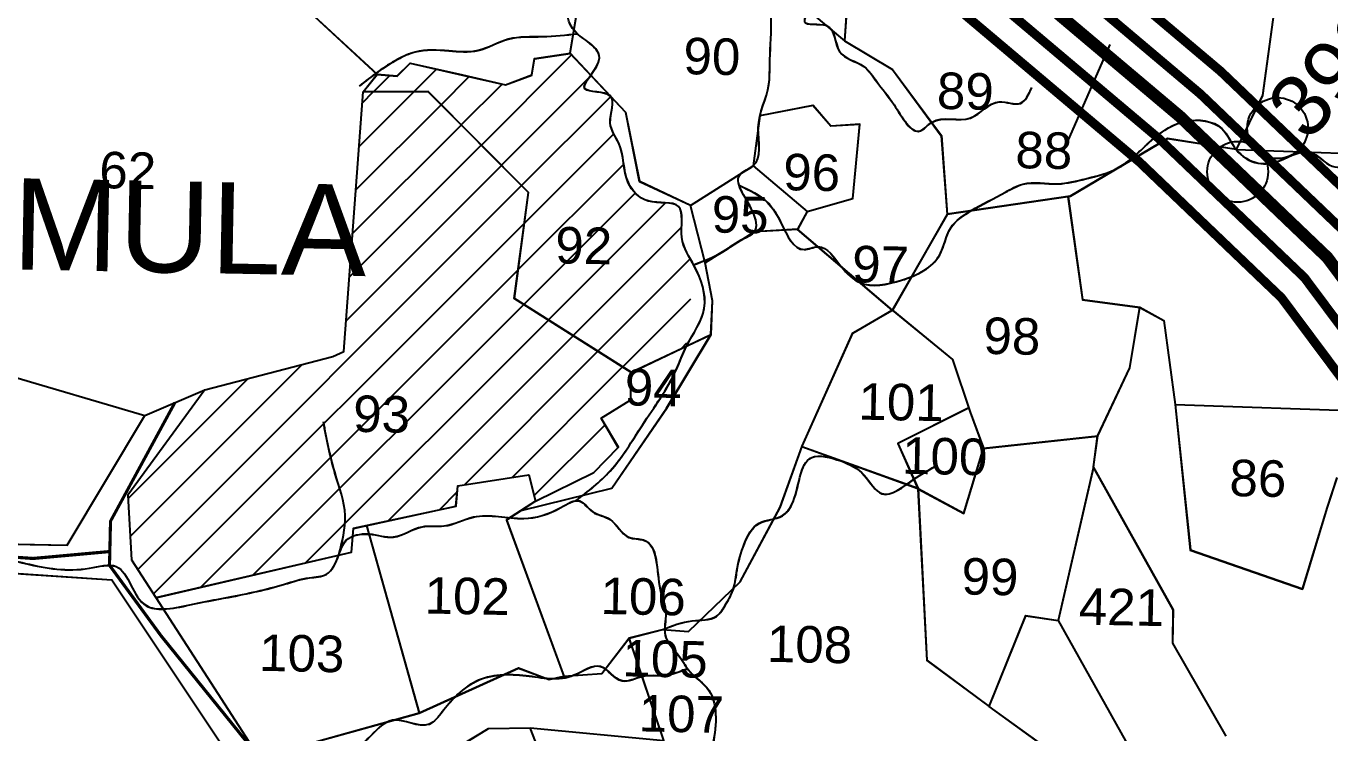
# Model space of a CAD drawing. Header units: feet. Extents: x 179896 to 184839, y 1575469 to 1580427.
# Drawn here: x 182427.6 to 182856.2, y 1577563.2 to 1577795.5 of the extents above; entities that cross this region are included whole.
import ezdxf
from ezdxf.enums import TextEntityAlignment as Align

# ---------------------------------------------------------------- set-up
doc = ezdxf.new("R2010")
doc.units = ezdxf.units.FT
doc.header["$LTSCALE"] = 15
doc.header["$MEASUREMENT"] = 0
doc.header["$PDMODE"] = 32
doc.header["$PDSIZE"] = 20
doc.linetypes.add('HIDDEN2', pattern=[0.1875, 0.125, -0.0625])
for name, color, linetype in [('CANAL1', 7, 'Continuous'), ('CSMark', 72, 'Continuous'), ('PLOT', 7, 'Continuous'), ('PLOT NO', 7, 'Continuous'), ('ROADS', 6, 'HIDDEN2'), ('TANKS-STREAM', 4, 'Continuous'), ('VILLAGE', 30, 'Continuous')]:
    doc.layers.add(name, color=color, linetype=linetype)
doc.styles.get("Standard").update_dxf_attribs({"font": 'arial.ttf'})

msp = doc.modelspace()

# ---------------------------------------------------------------- hatches: boundary and pattern name
at = {"layer": 'VILLAGE', "linetype": 'Continuous', "lineweight": -2}
h = msp.add_hatch(dxfattribs=at)
h.set_pattern_fill('ANSI31', color=256, scale=75, style=0)
edge = h.paths.add_edge_path()
edge.add_line((182588.07, 1577705.96), (182592.76, 1577740.77))
edge.add_line((182592.76, 1577740.77), (182559.76, 1577773.92))
edge.add_line((182559.76, 1577773.92), (182538.42, 1577773.87))
edge.add_line((182538.42, 1577773.87), (182532.01, 1577688.55))
edge.add_line((182532.01, 1577688.55), (182528.39, 1577686.86))
edge.add_line((182528.39, 1577686.86), (182486.33, 1577675.91))
edge.add_line((182486.33, 1577675.91), (182461.08, 1577641.3))
edge.add_line((182461.08, 1577641.3), (182462.22, 1577620.08))
edge.add_line((182462.22, 1577620.08), (182470.24, 1577607.67))
edge.add_line((182470.24, 1577607.67), (182530.39, 1577621.67))
edge.add_spline(control_points=[(182530.39, 1577621.67), (182531.05, 1577623.49), (182531.93, 1577626.11), (182534.15, 1577627.48), (182534.96, 1577627.81)], knot_values=[543.840597, 543.840597, 543.840597, 543.840597, 549.211917, 551.828954, 551.828954, 551.828954, 551.828954], degree=3, periodic=0)
edge.add_spline(control_points=[(182530.39, 1577621.67), (182531.06, 1577623.5), (182531.93, 1577626.15), (182534.16, 1577627.52), (182534.97, 1577627.86)], knot_values=[543.791668, 543.791668, 543.791668, 543.791668, 549.211917, 551.812135, 551.812135, 551.812135, 551.812135], degree=3, periodic=0)
edge.add_line((182534.97, 1577627.86), (182535.2, 1577630.44))
edge.add_line((182535.2, 1577630.44), (182568.9, 1577637.7))
edge.add_line((182568.9, 1577637.7), (182569.51, 1577644.4))
edge.add_line((182569.51, 1577644.4), (182592.86, 1577648.03))
edge.add_line((182592.86, 1577648.03), (182595.09, 1577639.36))
edge.add_line((182595.09, 1577639.36), (182614.21, 1577648.82))
edge.add_line((182614.21, 1577648.82), (182622.25, 1577657.02))
edge.add_line((182622.25, 1577657.02), (182616.65, 1577666.64))
edge.add_line((182616.65, 1577666.64), (182626.35, 1577672.67))
edge.add_line((182626.35, 1577672.67), (182626.53, 1577681.69))
edge.add_line((182626.53, 1577681.69), (182588.07, 1577705.96))
edge = h.paths.add_edge_path()
edge.add_spline(control_points=[(182619.82, 1577772.31), (182621.3, 1577770.52), (182617.81, 1577763.41), (182624.52, 1577755.62), (182623.41, 1577744.92), (182631.53, 1577736.14), (182644.95, 1577739.02), (182641.68, 1577725.23), (182645.4, 1577719.94), (182647.01, 1577717.03)], knot_values=[91.567782, 91.567782, 91.567782, 91.567782, 100.058414, 107.299334, 120.672502, 129.528437, 139.664808, 149.895213, 159.691618, 159.691618, 159.691618, 159.691618], degree=3, periodic=0)
edge.add_spline(control_points=[(182620.03, 1577772.08), (182621.14, 1577770.2), (182617.93, 1577763.35), (182624.54, 1577755.67), (182623.43, 1577744.97), (182631.55, 1577736.19), (182644.97, 1577739.07), (182641.7, 1577725.28), (182645.42, 1577719.98), (182647.03, 1577717.08)], knot_values=[91.567782, 91.567782, 91.567782, 91.567782, 99.643964, 106.884883, 120.258051, 129.113986, 139.250357, 149.480763, 159.277168, 159.277168, 159.277168, 159.277168], degree=3, periodic=0)
edge.add_spline(control_points=[(182619.82, 1577772.31), (182621.3, 1577770.52), (182617.81, 1577763.41), (182624.52, 1577755.62), (182623.41, 1577744.92), (182631.53, 1577736.14), (182644.95, 1577739.02), (182641.68, 1577725.23), (182645.4, 1577719.94), (182647.01, 1577717.03)], knot_values=[91.567782, 91.567782, 91.567782, 91.567782, 100.058414, 107.299334, 120.672502, 129.528437, 139.664808, 149.895213, 159.691618, 159.691618, 159.691618, 159.691618], degree=3, periodic=0)
edge.add_spline(control_points=[(182620.03, 1577772.08), (182621.14, 1577770.2), (182617.93, 1577763.35), (182624.54, 1577755.67), (182623.43, 1577744.97), (182631.55, 1577736.19), (182644.97, 1577739.07), (182641.7, 1577725.28), (182645.42, 1577719.98), (182647.03, 1577717.08)], knot_values=[91.567782, 91.567782, 91.567782, 91.567782, 99.643964, 106.884883, 120.258051, 129.113986, 139.250357, 149.480763, 159.277168, 159.277168, 159.277168, 159.277168], degree=3, periodic=0)
edge.add_spline(control_points=[(182619.82, 1577772.31), (182621.3, 1577770.52), (182617.81, 1577763.41), (182624.52, 1577755.62), (182623.41, 1577744.92), (182631.53, 1577736.14), (182644.95, 1577739.02), (182641.68, 1577725.23), (182645.4, 1577719.94), (182647.01, 1577717.03)], knot_values=[91.567782, 91.567782, 91.567782, 91.567782, 100.058414, 107.299334, 120.672502, 129.528437, 139.664808, 149.895213, 159.691618, 159.691618, 159.691618, 159.691618], degree=3, periodic=0)
edge.add_spline(control_points=[(182620.03, 1577772.08), (182621.14, 1577770.2), (182617.93, 1577763.35), (182624.54, 1577755.67), (182623.43, 1577744.97), (182631.55, 1577736.19), (182644.97, 1577739.07), (182641.7, 1577725.28), (182645.42, 1577719.98), (182647.03, 1577717.08)], knot_values=[91.567782, 91.567782, 91.567782, 91.567782, 99.643964, 106.884883, 120.258051, 129.113986, 139.250357, 149.480763, 159.277168, 159.277168, 159.277168, 159.277168], degree=3, periodic=0)
edge.add_spline(control_points=[(182619.82, 1577772.31), (182621.3, 1577770.52), (182617.81, 1577763.41), (182624.52, 1577755.62), (182623.41, 1577744.92), (182631.53, 1577736.14), (182644.95, 1577739.02), (182641.68, 1577725.23), (182645.4, 1577719.94), (182647.01, 1577717.03)], knot_values=[91.567782, 91.567782, 91.567782, 91.567782, 100.058414, 107.299334, 120.672502, 129.528437, 139.664808, 149.895213, 159.691618, 159.691618, 159.691618, 159.691618], degree=3, periodic=0)
edge.add_spline(control_points=[(182620.03, 1577772.08), (182621.14, 1577770.2), (182617.93, 1577763.35), (182624.54, 1577755.67), (182623.43, 1577744.97), (182631.55, 1577736.19), (182644.97, 1577739.07), (182641.7, 1577725.28), (182645.42, 1577719.98), (182647.03, 1577717.08)], knot_values=[91.567782, 91.567782, 91.567782, 91.567782, 99.643964, 106.884883, 120.258051, 129.113986, 139.250357, 149.480763, 159.277168, 159.277168, 159.277168, 159.277168], degree=3, periodic=0)
edge.add_spline(control_points=[(182647.01, 1577717.03), (182645.4, 1577719.94), (182641.68, 1577725.23), (182644.95, 1577739.02), (182631.53, 1577736.14), (182623.41, 1577744.92), (182624.52, 1577755.62), (182617.81, 1577763.41), (182621.3, 1577770.52), (182619.82, 1577772.31)], knot_values=[91.567782, 91.567782, 91.567782, 91.567782, 101.364187, 111.594592, 121.730963, 130.586898, 143.960067, 151.200986, 159.691618, 159.691618, 159.691618, 159.691618], degree=3, periodic=0)
edge.add_line((182619.82, 1577772.31), (182619.64, 1577772.5))
edge.add_spline(control_points=[(182619.64, 1577772.5), (182619.64, 1577772.5), (182617.86, 1577774.17), (182608.71, 1577773.19), (182611.82, 1577777.42), (182613.21, 1577779.35)], knot_values=[160.008921, 160.008921, 160.008921, 160.008921, 160.008921, 168.69724, 174.43982, 174.43982, 174.43982, 174.43982], degree=3, periodic=0)
edge.add_spline(control_points=[(182613.2, 1577779.36), (182611.82, 1577777.44), (182608.84, 1577773.37), (182617.38, 1577774.17), (182619.39, 1577772.77)], knot_values=[160.414034, 160.414034, 160.414034, 160.414034, 166.116929, 174.400135, 174.400135, 174.400135, 174.400135], degree=3, periodic=0)
edge.add_spline(control_points=[(182613.21, 1577779.35), (182611.82, 1577777.42), (182608.71, 1577773.19), (182617.86, 1577774.17), (182619.64, 1577772.5), (182619.64, 1577772.5)], knot_values=[160.008921, 160.008921, 160.008921, 160.008921, 165.7515, 174.43982, 174.43982, 174.43982, 174.43982, 174.43982], degree=3, periodic=0)
edge.add_spline(control_points=[(182613.2, 1577779.36), (182611.82, 1577777.44), (182608.84, 1577773.37), (182617.38, 1577774.17), (182619.39, 1577772.77)], knot_values=[160.414034, 160.414034, 160.414034, 160.414034, 166.116929, 174.400135, 174.400135, 174.400135, 174.400135], degree=3, periodic=0)
edge.add_spline(control_points=[(182613.21, 1577779.35), (182611.82, 1577777.42), (182608.71, 1577773.19), (182617.86, 1577774.17), (182619.64, 1577772.5), (182619.64, 1577772.5)], knot_values=[160.008921, 160.008921, 160.008921, 160.008921, 165.7515, 174.43982, 174.43982, 174.43982, 174.43982, 174.43982], degree=3, periodic=0)
edge.add_spline(control_points=[(182619.39, 1577772.77), (182617.38, 1577774.17), (182608.84, 1577773.37), (182611.82, 1577777.44), (182613.2, 1577779.36)], knot_values=[160.414034, 160.414034, 160.414034, 160.414034, 168.69724, 174.400135, 174.400135, 174.400135, 174.400135], degree=3, periodic=0)
edge.add_line((182613.2, 1577779.36), (182606.46, 1577786.53))
edge.add_line((182606.46, 1577786.53), (182594.73, 1577784.81))
edge.add_line((182594.73, 1577784.81), (182593.88, 1577779.43))
edge.add_line((182593.88, 1577779.43), (182585.22, 1577776.17))
edge.add_line((182585.22, 1577776.17), (182571.06, 1577779.41))
edge.add_line((182571.06, 1577779.41), (182553.88, 1577783.34))
edge.add_line((182553.88, 1577783.34), (182549.6, 1577779.07))
edge.add_line((182549.6, 1577779.07), (182543.01, 1577779.65))
edge.add_line((182543.01, 1577779.65), (182538.45, 1577773.92))
edge.add_line((182538.45, 1577773.92), (182559.78, 1577773.97))
edge.add_line((182559.78, 1577773.97), (182592.78, 1577740.82))
edge.add_line((182592.78, 1577740.82), (182588.09, 1577706.01))
edge.add_line((182588.09, 1577706.01), (182626.55, 1577681.74))
edge.add_line((182626.55, 1577681.74), (182644.72, 1577690.36))
edge.add_spline(control_points=[(182644.72, 1577690.36), (182646.8, 1577694.5), (182652.93, 1577702.46), (182649.52, 1577712.54), (182647.12, 1577716.92), (182647.05, 1577717.05)], knot_values=[63.119664, 63.119664, 63.119664, 63.119664, 76.827269, 91.091212, 91.528349, 91.528349, 91.528349, 91.528349], degree=3, periodic=0)
edge.add_spline(control_points=[(182647.01, 1577717.03), (182647.09, 1577716.89), (182649.5, 1577712.5), (182652.9, 1577702.43), (182646.8, 1577694.49), (182644.72, 1577690.36)], knot_values=[63.178424, 63.178424, 63.178424, 63.178424, 63.654993, 77.918937, 91.567782, 91.567782, 91.567782, 91.567782], degree=3, periodic=0)
edge.add_spline(control_points=[(182647.05, 1577717.05), (182647.12, 1577716.92), (182649.52, 1577712.54), (182652.93, 1577702.46), (182646.8, 1577694.5), (182644.72, 1577690.36)], knot_values=[63.119664, 63.119664, 63.119664, 63.119664, 63.556801, 77.820745, 91.528349, 91.528349, 91.528349, 91.528349], degree=3, periodic=0)
edge.add_spline(control_points=[(182647.01, 1577717.03), (182647.09, 1577716.89), (182649.5, 1577712.5), (182652.9, 1577702.43), (182646.8, 1577694.49), (182644.72, 1577690.36)], knot_values=[63.178424, 63.178424, 63.178424, 63.178424, 63.654993, 77.918937, 91.567782, 91.567782, 91.567782, 91.567782], degree=3, periodic=0)
edge.add_spline(control_points=[(182647.05, 1577717.05), (182647.12, 1577716.92), (182649.52, 1577712.54), (182652.93, 1577702.46), (182646.8, 1577694.5), (182644.72, 1577690.36)], knot_values=[63.119664, 63.119664, 63.119664, 63.119664, 63.556801, 77.820745, 91.528349, 91.528349, 91.528349, 91.528349], degree=3, periodic=0)
edge.add_spline(control_points=[(182647.01, 1577717.03), (182647.09, 1577716.89), (182649.5, 1577712.5), (182652.9, 1577702.43), (182646.8, 1577694.49), (182644.72, 1577690.36)], knot_values=[63.178424, 63.178424, 63.178424, 63.178424, 63.654993, 77.918937, 91.567782, 91.567782, 91.567782, 91.567782], degree=3, periodic=0)
edge.add_spline(control_points=[(182647.05, 1577717.05), (182647.12, 1577716.92), (182649.52, 1577712.54), (182652.93, 1577702.46), (182646.8, 1577694.5), (182644.72, 1577690.36)], knot_values=[63.119664, 63.119664, 63.119664, 63.119664, 63.556801, 77.820745, 91.528349, 91.528349, 91.528349, 91.528349], degree=3, periodic=0)
edge.add_spline(control_points=[(182647.01, 1577717.03), (182647.09, 1577716.89), (182649.5, 1577712.5), (182652.9, 1577702.43), (182646.8, 1577694.49), (182644.72, 1577690.36)], knot_values=[63.178424, 63.178424, 63.178424, 63.178424, 63.654993, 77.918937, 91.567782, 91.567782, 91.567782, 91.567782], degree=3, periodic=0)
edge.add_spline(control_points=[(182647.05, 1577717.05), (182647.12, 1577716.92), (182649.52, 1577712.54), (182652.93, 1577702.46), (182646.8, 1577694.5), (182644.72, 1577690.36)], knot_values=[63.119664, 63.119664, 63.119664, 63.119664, 63.556801, 77.820745, 91.528349, 91.528349, 91.528349, 91.528349], degree=3, periodic=0)
edge.add_spline(control_points=[(182644.72, 1577690.36), (182646.8, 1577694.49), (182652.9, 1577702.43), (182649.5, 1577712.5), (182647.09, 1577716.89), (182647.01, 1577717.03)], knot_values=[63.178424, 63.178424, 63.178424, 63.178424, 76.827269, 91.091212, 91.567782, 91.567782, 91.567782, 91.567782], degree=3, periodic=0)
h.paths.add_polyline_path([(182621.18, 1577667.65), (182645.98, 1577667.17), (182646.34, 1577685.58), (182621.53, 1577686.05)], flags=9)
h.paths.add_polyline_path([(182531.89, 1577658.93), (182556.7, 1577658.45), (182557.05, 1577676.87), (182532.24, 1577677.34)], flags=24)
h.paths.add_polyline_path([(182598.33, 1577714.34), (182623.13, 1577713.86), (182623.49, 1577732.27), (182598.68, 1577732.74)], flags=25)

# ---------------------------------------------------------------- linework, layer by layer
at = {"layer": 'CANAL1', "color": 1, "const_width": 3}
for points in [[(182416.47, 1577983.12), (182502.93, 1577953.86), (182587.47, 1577931.42), (182643.69, 1577913.65), (182692.19, 1577884.96), (182744.62, 1577844.49), (182820.31, 1577780.64), (182870.35, 1577732.79), (182912.58, 1577676.22), (182938.9, 1577612.52), (182952.71, 1577576.7), (183002.5, 1577430.19)], [(182403.27, 1577945.36), (182491.37, 1577915.55), (182576.3, 1577893), (182627.27, 1577876.9), (182669.7, 1577851.79), (182719.49, 1577813.35), (182793.56, 1577750.87), (182840.29, 1577706.19), (182877.53, 1577656.31), (182901.75, 1577597.69), (182915.1, 1577563.07), (182965.06, 1577416.06)]]:
    msp.add_lwpolyline(points, dxfattribs=at)
at = {"layer": 'CANAL1', "color": 5, "const_width": 3}
for points in [[(182413.17, 1577973.68), (182500.04, 1577944.28), (182584.67, 1577921.82), (182639.59, 1577904.46), (182686.57, 1577876.66), (182738.33, 1577836.71), (182813.62, 1577773.2), (182862.84, 1577726.14), (182903.82, 1577671.25), (182929.61, 1577608.81), (182943.3, 1577573.3), (182993.14, 1577426.65)], [(182406.57, 1577954.8), (182494.26, 1577925.13), (182579.09, 1577902.61), (182631.37, 1577886.09), (182675.32, 1577860.08), (182725.77, 1577821.14), (182800.25, 1577758.31), (182847.81, 1577712.84), (182886.29, 1577661.29), (182911.04, 1577601.39), (182924.5, 1577566.48), (182974.42, 1577419.59)]]:
    msp.add_lwpolyline(points, dxfattribs=at)
at = {"layer": 'CANAL1', "color": 1, "linetype": 'HIDDEN2', "ltscale": 5, "const_width": 4}
msp.add_lwpolyline([(182409.87, 1577964.24), (182497.15, 1577934.71), (182581.88, 1577912.21), (182635.48, 1577895.28), (182680.94, 1577868.37), (182732.05, 1577828.92), (182806.94, 1577765.76), (182855.32, 1577719.49), (182895.06, 1577666.27), (182920.32, 1577605.1), (182933.9, 1577569.89), (182983.78, 1577423.12)], dxfattribs=at)
at = {"layer": 'CSMark', "color": 2}
msp.add_point((182839, 1577762), dxfattribs=at)
at = {"layer": 'CSMark', "color": 3}
msp.add_point((182825.88, 1577747.64), dxfattribs=at)
at = {"layer": 'PLOT', "lineweight": -2}
for points in [[(182752.68, 1577874.83), (182747.8, 1577838.83), (182725.85, 1577822.54), (182698.2, 1577814.07), (182696.65, 1577790.64)], [(182752.7, 1577874.88), (182747.82, 1577838.88), (182725.87, 1577822.59), (182698.22, 1577814.12), (182696.67, 1577790.69)], [(182849.42, 1577858.61), (182841.35, 1577852.9), (182851.31, 1577839.69), (182865.49, 1577836.42), (182863.92, 1577824.17), (182855.24, 1577826.86), (182841.56, 1577831.35), (182838.1, 1577802.35), (182834.04, 1577772.75), (182825.35, 1577754.92), (182887.51, 1577752.71), (182919.94, 1577751.7)], [(182849.44, 1577858.66), (182841.37, 1577852.95), (182851.33, 1577839.74), (182865.51, 1577836.47), (182863.94, 1577824.22), (182855.25, 1577826.9), (182841.58, 1577831.4), (182838.12, 1577802.4), (182834.06, 1577772.8), (182825.37, 1577754.97), (182887.53, 1577752.76), (182919.96, 1577751.75)], [(182374.26, 1577694.64), (182466.62, 1577667.48), (182486.33, 1577675.91), (182528.39, 1577686.86), (182531.99, 1577688.54), (182538.41, 1577773.87), (182543.01, 1577779.65), (182549.6, 1577779.07), (182553.88, 1577783.34), (182571.06, 1577779.41), (182585.22, 1577776.17), (182593.87, 1577779.42), (182594.72, 1577784.8), (182606.46, 1577786.53), (182612.39, 1577822.37)], [(182374.28, 1577694.69), (182466.64, 1577667.53), (182486.35, 1577675.96), (182528.41, 1577686.9), (182532.01, 1577688.59), (182538.43, 1577773.92), (182543.03, 1577779.7), (182549.62, 1577779.12), (182553.9, 1577783.39), (182571.08, 1577779.46), (182585.24, 1577776.22), (182593.89, 1577779.47), (182594.74, 1577784.85), (182606.48, 1577786.58), (182612.41, 1577822.42)], [(182675.82, 1577808.19), (182696.65, 1577790.64), (182712.39, 1577781.2), (182728.45, 1577759.49), (182730.34, 1577733.6), (182712.35, 1577702.13), (182681.15, 1577728.67), (182667.04, 1577727.88), (182650.82, 1577717.67)], [(182675.84, 1577808.24), (182696.67, 1577790.69), (182712.41, 1577781.25), (182728.47, 1577759.54), (182730.36, 1577733.65), (182712.37, 1577702.18), (182681.17, 1577728.72), (182667.06, 1577727.93), (182650.84, 1577717.72)], [(182516.59, 1577804.07), (182543.01, 1577779.65)], [(182516.61, 1577804.12), (182543.03, 1577779.7)], [(182783.88, 1577789.45), (182768.34, 1577753.85)], [(182626.53, 1577681.69), (182652.73, 1577694.12), (182653.23, 1577705.21), (182650.82, 1577717.67), (182645.99, 1577736.54), (182629.29, 1577744.35), (182624.73, 1577767.09), (182606.46, 1577786.53)], [(182626.55, 1577681.74), (182652.75, 1577694.17), (182653.25, 1577705.26), (182650.84, 1577717.72), (182646.01, 1577736.59), (182629.3, 1577744.39), (182624.75, 1577767.14), (182606.48, 1577786.58)], [(182470.22, 1577607.62), (182534.51, 1577622.59), (182535.19, 1577630.4), (182568.9, 1577637.66), (182569.51, 1577644.35), (182592.84, 1577647.98), (182595.07, 1577639.31), (182614.19, 1577648.77), (182622.26, 1577657), (182616.66, 1577666.61), (182626.35, 1577672.63), (182626.53, 1577681.69), (182588.07, 1577705.96), (182592.76, 1577740.77), (182559.76, 1577773.92), (182538.41, 1577773.87)], [(182470.24, 1577607.67), (182534.53, 1577622.64), (182535.21, 1577630.45), (182568.92, 1577637.71), (182569.53, 1577644.4), (182592.86, 1577648.03), (182595.09, 1577639.36), (182614.21, 1577648.82), (182622.28, 1577657.05), (182616.68, 1577666.66), (182626.37, 1577672.68), (182626.55, 1577681.74), (182588.09, 1577706.01), (182592.78, 1577740.82), (182559.78, 1577773.97), (182538.43, 1577773.92)], [(182684.33, 1577734.56), (182699.4, 1577738.8), (182701.64, 1577763.22), (182692.11, 1577762.62), (182686.26, 1577769.38), (182668.82, 1577766), (182666.58, 1577749.54)], [(182684.35, 1577734.61), (182699.42, 1577738.85), (182701.66, 1577763.27), (182692.13, 1577762.67), (182686.28, 1577769.43), (182668.84, 1577766.05), (182666.6, 1577749.59)], [(182825.35, 1577754.92), (182802.81, 1577758.5), (182770.84, 1577739.52), (182730.34, 1577733.6)], [(182825.37, 1577754.97), (182802.83, 1577758.55), (182770.86, 1577739.57), (182730.36, 1577733.65)], [(182645.99, 1577736.54), (182666.58, 1577749.54), (182684.33, 1577734.56), (182681.15, 1577728.67)], [(182646.01, 1577736.59), (182666.6, 1577749.59), (182684.35, 1577734.61), (182681.17, 1577728.72)], [(182770.08, 1577739.41), (182774.85, 1577705.55), (182793.68, 1577703.04)], [(182770.1, 1577739.46), (182774.87, 1577705.6), (182793.69, 1577703.09)], [(182504.16, 1577555.09), (182556.77, 1577569.69), (182589.45, 1577584.5), (182599.55, 1577580.72), (182604.36, 1577581.82), (182616.8, 1577582.65), (182625.79, 1577594.37), (182636.8, 1577597.13), (182645.36, 1577596.48), (182662.34, 1577612.81), (182675.45, 1577637.29), (182682.7, 1577657.39), (182699.38, 1577694.6), (182712.35, 1577702.13)], [(182504.18, 1577555.14), (182556.78, 1577569.74), (182589.47, 1577584.55), (182599.57, 1577580.77), (182604.38, 1577581.87), (182616.82, 1577582.7), (182625.81, 1577594.42), (182636.82, 1577597.18), (182645.38, 1577596.53), (182662.36, 1577612.86), (182675.47, 1577637.34), (182682.71, 1577657.44), (182699.4, 1577694.65), (182712.37, 1577702.18)], [(182712.35, 1577702.13), (182732.14, 1577685.92), (182737.9, 1577668.56), (182742.35, 1577656.69), (182779.85, 1577660.76)], [(182712.37, 1577702.18), (182732.15, 1577685.97), (182737.92, 1577668.61), (182742.37, 1577656.74), (182779.87, 1577660.81)], [(182822.07, 1577562.08), (182804.51, 1577592.67), (182804.72, 1577603.61), (182778.44, 1577650.54), (182779.85, 1577660.76), (182790.41, 1577683.13), (182793.68, 1577703.04), (182801.57, 1577698.7), (182805.32, 1577671.09), (182810.3, 1577623.29), (182847.23, 1577610.44), (182855.39, 1577637.34), (182858.53, 1577647.06)], [(182822.09, 1577562.13), (182804.53, 1577592.71), (182804.74, 1577603.66), (182778.46, 1577650.59), (182779.87, 1577660.81), (182790.43, 1577683.18), (182793.69, 1577703.09), (182801.59, 1577698.75), (182805.34, 1577671.14), (182810.32, 1577623.34), (182847.25, 1577610.49), (182855.41, 1577637.39), (182858.55, 1577647.11)], [(182590.3, 1577636.24), (182620.11, 1577643.58), (182638.15, 1577669.89), (182652.73, 1577694.12)], [(182590.31, 1577636.29), (182620.13, 1577643.63), (182638.17, 1577669.94), (182652.75, 1577694.17)], [(182805.32, 1577671.09), (182868.58, 1577668.92), (182868.1, 1577651.66), (182885.81, 1577647.91), (182889.51, 1577680.97), (182884.74, 1577692.16), (182868.58, 1577668.92)], [(182805.34, 1577671.14), (182868.6, 1577668.97), (182868.12, 1577651.71), (182885.83, 1577647.96), (182889.53, 1577681.02), (182884.76, 1577692.21), (182868.6, 1577668.97)], [(182486.33, 1577675.91), (182461.06, 1577641.27), (182462.2, 1577620.03), (182504.16, 1577555.09), (182521.92, 1577535.31), (182544.48, 1577501.06), (182546.24, 1577496.29), (182539.98, 1577491.84), (182546.42, 1577471.87)], [(182486.35, 1577675.96), (182461.08, 1577641.32), (182462.22, 1577620.08), (182504.18, 1577555.14), (182521.94, 1577535.36), (182544.5, 1577501.11), (182546.26, 1577496.34), (182540, 1577491.89), (182546.44, 1577471.92)], [(182737.44, 1577669.94), (182714.12, 1577658.27), (182720.77, 1577643.42), (182682.62, 1577657.17)], [(182737.46, 1577669.99), (182714.14, 1577658.32), (182720.79, 1577643.47), (182682.63, 1577657.22)], [(182118.29, 1577456.24), (182140.08, 1577521.26), (182188.9, 1577551.21), (182311.59, 1577520.51), (182329.65, 1577526.34), (182338.28, 1577540.06), (182368.51, 1577591.1), (182384.59, 1577617.47), (182398.28, 1577625.68), (182441.09, 1577624.86), (182466.62, 1577667.48)], [(182118.31, 1577456.28), (182140.1, 1577521.31), (182188.92, 1577551.26), (182311.61, 1577520.56), (182329.67, 1577526.39), (182338.3, 1577540.11), (182368.53, 1577591.15), (182384.61, 1577617.52), (182398.3, 1577625.73), (182441.11, 1577624.91), (182466.64, 1577667.53)], [(182720.77, 1577643.42), (182735.87, 1577635.33), (182742.35, 1577656.69)], [(182720.79, 1577643.47), (182735.89, 1577635.38), (182742.37, 1577656.74)], [(182778.44, 1577650.54), (182766.86, 1577600.09)], [(182778.46, 1577650.59), (182766.88, 1577600.14)], [(182720.77, 1577643.42), (182723.67, 1577586.99), (182744.21, 1577571.82)], [(182720.79, 1577643.47), (182723.69, 1577587.04), (182744.23, 1577571.87)], [(182595.07, 1577639.31), (182585.52, 1577633.16), (182604.36, 1577581.82)], [(182595.09, 1577639.36), (182585.54, 1577633.21), (182604.38, 1577581.87)], [(182539.44, 1577631.31), (182556.77, 1577569.69)], [(182539.46, 1577631.36), (182556.78, 1577569.74)], [(182233.85, 1577529.13), (182276.24, 1577524.02), (182296.97, 1577510.19), (182330.07, 1577514.89), (182348.52, 1577536.07), (182364.32, 1577561.6), (182381.01, 1577594.8), (182399.08, 1577617.27), (182455.72, 1577613.45), (182496.08, 1577552.96), (182487.06, 1577549.96), (182464.7, 1577552.55), (182464.63, 1577541.93), (182435.05, 1577541.69), (182432.91, 1577536.77), (182364.32, 1577561.6)], [(182233.87, 1577529.18), (182276.26, 1577524.07), (182296.99, 1577510.24), (182330.09, 1577514.94), (182348.54, 1577536.11), (182364.34, 1577561.65), (182381.03, 1577594.85), (182399.1, 1577617.32), (182455.74, 1577613.5), (182496.1, 1577553.01), (182487.08, 1577550.01), (182464.72, 1577552.6), (182464.65, 1577541.98), (182435.07, 1577541.74), (182432.93, 1577536.82), (182364.34, 1577561.65)], [(182766.11, 1577556), (182744.21, 1577571.82), (182756.22, 1577601.69), (182766.86, 1577600.09), (182796.25, 1577547.62)], [(182766.13, 1577556.05), (182744.23, 1577571.87), (182756.24, 1577601.74), (182766.88, 1577600.14), (182796.26, 1577547.67)], [(182521.92, 1577535.31), (182570.18, 1577558.83), (182579.61, 1577564.59), (182593.32, 1577564.84), (182637.22, 1577560.64), (182625.79, 1577594.37)], [(182521.94, 1577535.36), (182570.2, 1577558.88), (182579.63, 1577564.64), (182593.34, 1577564.89), (182637.24, 1577560.69), (182625.81, 1577594.42)], [(182624.12, 1577485.69), (182593.32, 1577564.84)], [(182624.14, 1577485.74), (182593.34, 1577564.89)]]:
    msp.add_lwpolyline(points, dxfattribs=at)
at = {"layer": 'ROADS', "lineweight": -2, "ltscale": 10, "const_width": 1}
for points in [[(182476.48, 1577671.69), (182455.33, 1577632.73), (182455, 1577618.25), (182471.89, 1577595.14), (182504.9, 1577554.27), (182538.59, 1577503.52), (182538.14, 1577484.81), (182542.34, 1577471.76), (182551.53, 1577450.29), (182595.47, 1577397.88), (182639.69, 1577369.79), (182681.47, 1577333.71), (182717.16, 1577299.11)], [(182476.5, 1577671.74), (182455.35, 1577632.78), (182455.02, 1577618.3), (182471.91, 1577595.19), (182504.92, 1577554.32), (182538.61, 1577503.57), (182538.16, 1577484.86), (182542.36, 1577471.81), (182551.55, 1577450.34), (182595.49, 1577397.93), (182639.71, 1577369.84), (182681.49, 1577333.76), (182717.18, 1577299.16)], [(182455.1, 1577622.77), (182429.87, 1577620.49), (182401.56, 1577622.49), (182380.06, 1577610.05), (182361.84, 1577569.72), (182343.04, 1577541.79)], [(182455.12, 1577622.82), (182429.89, 1577620.54), (182401.58, 1577622.54), (182380.08, 1577610.1), (182361.86, 1577569.77), (182343.05, 1577541.84)]]:
    msp.add_lwpolyline(points, dxfattribs=at)
at = {"layer": 'TANKS-STREAM', "lineweight": -2}
for points in [[(183132, 1577901.85), (183129.99, 1577887.18), (183129.7, 1577880.14), (183129.52, 1577870.6), (183128.3, 1577856.22), (183129.99, 1577846.1), (183126.42, 1577831.62), (183127.18, 1577828.66), (183126.47, 1577811.68), (183126.77, 1577803.41), (183125.76, 1577794.81), (183123.06, 1577786.56), (183122.5, 1577777.77), (183121.78, 1577764.17), (183119.52, 1577759.17), (183116.94, 1577748.61), (183118.57, 1577741.42), (183114.9, 1577734.72), (183106.93, 1577728.75), (183100.17, 1577721.35), (183094.76, 1577716.14), (183083.58, 1577711.13), (183079.77, 1577701.6), (183072.93, 1577694.04), (183072.92, 1577685.51), (183072.51, 1577675.98), (183070.89, 1577671.89), (183069.13, 1577664.7), (183066.01, 1577654.45), (183060.21, 1577649), (183055.14, 1577643.24), (183042.06, 1577635.57), (183027.21, 1577631.86), (183014.32, 1577626.03), (183004.51, 1577621.49), (182998.74, 1577617.37), (182987.77, 1577615.43), (182977.94, 1577608.46), (182969.36, 1577608.21), (182959.36, 1577604.63), (182951.11, 1577604.02), (182945.18, 1577599.98), (182940.28, 1577584.85), (182935.81, 1577581.01), (182927.66, 1577570.13), (182921.33, 1577565.25), (182912.37, 1577563.88), (182906.85, 1577558.25), (182896.38, 1577552.89), (182880.59, 1577552.88), (182865.26, 1577552.55), (182850.57, 1577552.68), (182840.65, 1577551.94), (182833.28, 1577546.83), (182829.33, 1577534.84), (182818.85, 1577528.7), (182811.54, 1577519.99), (182797.75, 1577510.82), (182789.03, 1577500.6), (182775.89, 1577494.84), (182767.01, 1577482.01), (182759.72, 1577473.59), (182750.61, 1577466.65), (182744.8, 1577462.13), (182732.6, 1577455.4), (182726.6, 1577448.06), (182714.64, 1577441.14), (182706.87, 1577431.97), (182694.43, 1577423.28), (182689.17, 1577415.03), (182679.55, 1577405.57), (182674.58, 1577395.87), (182664.91, 1577389.22), (182659.54, 1577381.09), (182651.6, 1577374.59), (182643.81, 1577364.55), (182632.97, 1577353.7), (182613.7, 1577334.78), (182603.3, 1577325.22), (182596.14, 1577315.9), (182577.69, 1577292.07), (182566.24, 1577282.09), (182559.17, 1577275.86), (182555.91, 1577270.03), (182549.8, 1577268.61), (182539.25, 1577259.78), (182532.69, 1577253.01), (182523.88, 1577240.88), (182508.56, 1577223.02), (182503.92, 1577214.31), (182496.16, 1577203.25), (182493.79, 1577195), (182491.24, 1577188.16), (182484.08, 1577181.63), (182481.72, 1577173.87), (182477.26, 1577166.71), (182473.77, 1577157.14), (182469.96, 1577149.52), (182462.81, 1577140.27), (182458.14, 1577134.19), (182453.13, 1577129.15), (182443.9, 1577122.36), (182433.49, 1577112.8), (182425.11, 1577103.56), (182422.87, 1577098.23), (182412.46, 1577088.95), (182403.17, 1577080.38), (182396.3, 1577074.98), (182392.33, 1577068.95), (182382.58, 1577061.6), (182374.23, 1577053.84), (182362.53, 1577044.63), (182354.73, 1577036.81), (182347.02, 1577031.7), (182347.26, 1577026.37), (182337.09, 1577018.1), (182329.9, 1577004.81), (182318.98, 1576995.56), (182308.9, 1576988.07), (182295.39, 1576980.19), (182286.68, 1576974.7), (182278, 1576966.33), (182266.75, 1576953.81), (182259.28, 1576951.93), (182249.53, 1576951.42), (182242.7, 1576951.66), (182233.95, 1576948.59), (182230.15, 1576949.59), (182223.01, 1576949.42), (182213.89, 1576946.39), (182206.96, 1576949.41), (182204.36, 1576956.03), (182198.08, 1576958.88), (182193.58, 1576958.56), (182186.2, 1576963.03), (182182.05, 1576969.73), (182171.62, 1576974.02), (182168.84, 1576979.68), (182162.86, 1576990.38), (182153.47, 1576994.41), (182147.55, 1577000.75), (182141.2, 1577012.65), (182136.42, 1577018.6), (182125.89, 1577030.02), (182117.24, 1577042.85), (182107.77, 1577052.06), (182093.87, 1577065.86), (182083, 1577077.14), (182075.85, 1577085.65), (182067.49, 1577095.77), (182063.04, 1577101.27), (182046.9, 1577100.09), (182037.56, 1577099.78), (182027.54, 1577098.47), (182017.11, 1577100.16), (181999.47, 1577093.34), (181984.19, 1577099.1), (181975.51, 1577106.06), (181980.59, 1577121.56), (181988.63, 1577132.04), (181985.54, 1577143.11), (181997.19, 1577155.67), (182007.2, 1577169.86), (182012.09, 1577175.05), (182033.55, 1577178.42), (182050.4, 1577177.09), (182067.3, 1577178.53), (182083.65, 1577177.46), (182097.05, 1577180.47), (182102.12, 1577192.83), (182103.05, 1577202.12), (182109.91, 1577205.01), (182115.32, 1577211.7), (182116.02, 1577221.75), (182118.49, 1577232.52), (182123.08, 1577248.54), (182130.16, 1577261.39), (182132.86, 1577278.51), (182132.67, 1577291.26), (182134.54, 1577307.52), (182144.72, 1577322.21), (182146.47, 1577331.88), (182156.48, 1577333.77), (182167.83, 1577333.21), (182178.26, 1577334.22), (182189.52, 1577331), (182201.31, 1577331.54), (182209.07, 1577332.15), (182220.65, 1577333.59), (182227.27, 1577337.47), (182240.93, 1577344.4), (182258.6, 1577341.92), (182263.3, 1577334.52), (182265.85, 1577324.13), (182267.13, 1577317.05), (182272.32, 1577305.28), (182276.08, 1577302.11), (182275.86, 1577296.75), (182275.67, 1577293.29), (182281.7, 1577290.31), (182286.08, 1577288.44), (182287.97, 1577287.45), (182293.02, 1577291.55), (182300.85, 1577287.09), (182304, 1577283.57), (182309.58, 1577282.03), (182319.86, 1577282.91), (182323.31, 1577279.83), (182335.09, 1577278.06), (182345.69, 1577276.66)], [(183132.01, 1577901.9), (183130.01, 1577887.22), (183129.72, 1577880.19), (183129.54, 1577870.65), (183128.32, 1577856.27), (183130.01, 1577846.15), (183126.44, 1577831.67), (183127.19, 1577828.71), (183126.48, 1577811.72), (183126.79, 1577803.46), (183125.78, 1577794.86), (183123.08, 1577786.61), (183122.52, 1577777.82), (183121.8, 1577764.22), (183119.54, 1577759.22), (183116.96, 1577748.65), (183118.59, 1577741.47), (183114.92, 1577734.77), (183106.95, 1577728.8), (183100.19, 1577721.4), (183094.78, 1577716.19), (183083.6, 1577711.18), (183079.79, 1577701.65), (183072.95, 1577694.09), (183072.94, 1577685.56), (183072.52, 1577676.03), (183070.91, 1577671.94), (183069.15, 1577664.75), (183066.03, 1577654.5), (183060.23, 1577649.05), (183055.16, 1577643.29), (183042.08, 1577635.62), (183027.23, 1577631.91), (183014.34, 1577626.08), (183004.53, 1577621.54), (182998.76, 1577617.42), (182987.79, 1577615.48), (182977.96, 1577608.51), (182969.38, 1577608.26), (182959.38, 1577604.68), (182951.13, 1577604.07), (182945.2, 1577600.03), (182940.29, 1577584.9), (182935.83, 1577581.06), (182927.68, 1577570.18), (182921.35, 1577565.3), (182912.39, 1577563.93), (182906.87, 1577558.3), (182896.39, 1577552.94), (182880.61, 1577552.93), (182865.28, 1577552.6), (182850.59, 1577552.73), (182840.67, 1577551.99), (182833.3, 1577546.88), (182829.35, 1577534.89), (182818.87, 1577528.75), (182811.56, 1577520.04), (182797.77, 1577510.87), (182789.05, 1577500.65), (182775.91, 1577494.89), (182767.03, 1577482.06), (182759.74, 1577473.64), (182750.63, 1577466.7), (182744.82, 1577462.18), (182732.62, 1577455.45), (182726.62, 1577448.11), (182714.66, 1577441.19), (182706.89, 1577432.02), (182694.45, 1577423.33), (182689.19, 1577415.08), (182679.57, 1577405.62), (182674.6, 1577395.92), (182664.93, 1577389.27), (182659.56, 1577381.14), (182651.62, 1577374.64), (182643.83, 1577364.6), (182632.99, 1577353.75), (182613.72, 1577334.83), (182603.32, 1577325.27), (182596.16, 1577315.95), (182577.71, 1577292.12), (182566.26, 1577282.14), (182559.19, 1577275.91), (182555.93, 1577270.08), (182549.82, 1577268.66), (182539.27, 1577259.83), (182532.71, 1577253.06), (182523.9, 1577240.93), (182508.58, 1577223.07), (182503.94, 1577214.36), (182496.18, 1577203.3), (182493.81, 1577195.05), (182491.26, 1577188.21), (182484.1, 1577181.68), (182481.74, 1577173.92), (182477.28, 1577166.76), (182473.79, 1577157.19), (182469.98, 1577149.57), (182462.83, 1577140.32), (182458.16, 1577134.24), (182453.15, 1577129.2), (182443.92, 1577122.41), (182433.51, 1577112.85), (182425.13, 1577103.61), (182422.89, 1577098.28), (182412.48, 1577089), (182403.19, 1577080.43), (182396.32, 1577075.03), (182392.35, 1577069), (182382.6, 1577061.65), (182374.25, 1577053.89), (182362.55, 1577044.68), (182354.75, 1577036.86), (182347.04, 1577031.75), (182347.28, 1577026.42), (182337.11, 1577018.15), (182329.92, 1577004.86), (182319, 1576995.61), (182308.92, 1576988.12), (182295.41, 1576980.24), (182286.7, 1576974.75), (182278.02, 1576966.38), (182266.77, 1576953.86), (182259.29, 1576951.98), (182249.55, 1576951.47), (182242.72, 1576951.71), (182233.97, 1576948.64), (182230.17, 1576949.64), (182223.03, 1576949.47), (182213.9, 1576946.44), (182206.98, 1576949.46), (182204.38, 1576956.08), (182198.09, 1576958.93), (182193.59, 1576958.61), (182186.22, 1576963.08), (182182.07, 1576969.78), (182171.64, 1576974.07), (182168.86, 1576979.73), (182162.88, 1576990.43), (182153.49, 1576994.46), (182147.57, 1577000.8), (182141.22, 1577012.7), (182136.44, 1577018.65), (182125.9, 1577030.07), (182117.26, 1577042.9), (182107.78, 1577052.11), (182093.89, 1577065.91), (182083.02, 1577077.19), (182075.87, 1577085.7), (182067.51, 1577095.82), (182063.06, 1577101.32), (182046.92, 1577100.14), (182037.58, 1577099.83), (182027.56, 1577098.52), (182017.13, 1577100.21), (181999.49, 1577093.39), (181984.21, 1577099.15), (181975.53, 1577106.11), (181980.61, 1577121.61), (181988.65, 1577132.09), (181985.56, 1577143.16), (181997.21, 1577155.72), (182007.22, 1577169.91), (182012.11, 1577175.1), (182033.57, 1577178.47), (182050.42, 1577177.14), (182067.32, 1577178.58), (182083.67, 1577177.51), (182097.07, 1577180.52), (182102.14, 1577192.88), (182103.07, 1577202.17), (182109.92, 1577205.06), (182115.34, 1577211.75), (182116.04, 1577221.8), (182118.51, 1577232.57), (182123.1, 1577248.59), (182130.18, 1577261.44), (182132.88, 1577278.56), (182132.69, 1577291.31), (182134.56, 1577307.57), (182144.74, 1577322.26), (182146.49, 1577331.93), (182156.5, 1577333.82), (182167.85, 1577333.26), (182178.28, 1577334.27), (182189.54, 1577331.05), (182201.33, 1577331.59), (182209.09, 1577332.2), (182220.67, 1577333.64), (182227.29, 1577337.52), (182240.95, 1577344.45), (182258.62, 1577341.97), (182263.32, 1577334.57), (182265.87, 1577324.18), (182267.15, 1577317.1), (182272.34, 1577305.33), (182276.1, 1577302.16), (182275.87, 1577296.8), (182275.69, 1577293.34), (182281.72, 1577290.36), (182286.1, 1577288.49), (182287.99, 1577287.5), (182293.04, 1577291.6), (182300.87, 1577287.14), (182304.02, 1577283.62), (182309.6, 1577282.08), (182319.88, 1577282.96), (182323.33, 1577279.88), (182335.11, 1577278.11), (182345.7, 1577276.71)], [(182842.15, 1577545.86), (182845.94, 1577548.64), (182850.64, 1577547.65), (182855.37, 1577548.46), (182868.41, 1577547.91), (182874.81, 1577547.19), (182883.75, 1577547.62), (182892.73, 1577549.95), (182905.02, 1577550.63), (182911.46, 1577556.32), (182916.63, 1577559.33), (182926.52, 1577562.05), (182934.64, 1577572.12), (182942.08, 1577577.94), (182946.26, 1577582.79), (182948.12, 1577586.99), (182951.09, 1577595.04), (182956.9, 1577599.65), (182964.54, 1577602.37), (182976.69, 1577603.32), (182981.39, 1577605.51), (182990.71, 1577610.85), (183005.7, 1577615.84), (183010.79, 1577620.84), (183017.69, 1577620.51), (183025.81, 1577622.47), (183033.51, 1577627.85), (183047.14, 1577630.16), (183053.74, 1577635.11), (183061.1, 1577640.68), (183065.87, 1577644.35), (183073.19, 1577655.67), (183074.5, 1577664.56), (183080.06, 1577676.32), (183079.67, 1577681.75), (183079.39, 1577690.42), (183083.14, 1577700.43), (183084.7, 1577704.93), (183094.23, 1577710.76), (183100.96, 1577714.26), (183106.93, 1577722.17), (183113.22, 1577728.03), (183116.57, 1577730.87), (183120.47, 1577736.17), (183121.65, 1577743.41), (183121.71, 1577751.83), (183125.47, 1577760.01), (183127.57, 1577766.47), (183127.55, 1577775.7), (183127.52, 1577784.6), (183130.82, 1577792.18), (183133.2, 1577798.05), (183131.48, 1577806.03), (183130.2, 1577811.13), (183131.25, 1577814.41), (183131.5, 1577827.54), (183133.4, 1577841.42), (183133.97, 1577848.26), (183134.02, 1577863.46), (183134.36, 1577877.62), (183132.47, 1577885.88), (183136.85, 1577893.77), (183136.2, 1577900.36)], [(182842.17, 1577545.91), (182845.96, 1577548.69), (182850.66, 1577547.7), (182855.39, 1577548.51), (182868.42, 1577547.96), (182874.83, 1577547.24), (182883.77, 1577547.67), (182892.75, 1577550), (182905.04, 1577550.68), (182911.47, 1577556.37), (182916.65, 1577559.38), (182926.54, 1577562.1), (182934.66, 1577572.17), (182942.1, 1577577.99), (182946.28, 1577582.84), (182948.14, 1577587.04), (182951.11, 1577595.09), (182956.92, 1577599.7), (182964.56, 1577602.42), (182976.71, 1577603.37), (182981.41, 1577605.56), (182990.73, 1577610.9), (183005.72, 1577615.89), (183010.81, 1577620.89), (183017.71, 1577620.56), (183025.83, 1577622.52), (183033.53, 1577627.89), (183047.16, 1577630.21), (183053.76, 1577635.16), (183061.12, 1577640.73), (183065.89, 1577644.4), (183073.21, 1577655.72), (183074.52, 1577664.61), (183080.08, 1577676.37), (183079.69, 1577681.8), (183079.41, 1577690.47), (183083.16, 1577700.48), (183084.72, 1577704.98), (183094.25, 1577710.81), (183100.98, 1577714.31), (183106.95, 1577722.22), (183113.24, 1577728.08), (183116.59, 1577730.92), (183120.49, 1577736.22), (183121.67, 1577743.46), (183121.73, 1577751.88), (183125.49, 1577760.06), (183127.59, 1577766.52), (183127.57, 1577775.75), (183127.54, 1577784.65), (183130.84, 1577792.23), (183133.22, 1577798.1), (183131.5, 1577806.08), (183130.22, 1577811.18), (183131.27, 1577814.46), (183131.52, 1577827.59), (183133.42, 1577841.47), (183133.99, 1577848.31), (183134.04, 1577863.51), (183134.38, 1577877.67), (183132.49, 1577885.93), (183136.87, 1577893.82), (183136.22, 1577900.41)], [(182608.38, 1577639.47), (182619.59, 1577649.26), (182630.18, 1577664.35), (182641.29, 1577682.46), (182644.7, 1577690.31), (182650.51, 1577702.72), (182647.24, 1577716.61), (182643.17, 1577726.04), (182642.04, 1577736.21), (182632.07, 1577738.01), (182625.56, 1577744.02), (182622.42, 1577757.02), (182619.61, 1577763.69), (182619.64, 1577772.5), (182611.29, 1577774.88), (182616.04, 1577785.04), (182612.17, 1577790.41), (182607.71, 1577794.1), (182607.22, 1577808.3), (182611.4, 1577816.38), (182607.01, 1577820.8), (182595.4, 1577824.02), (182587.85, 1577829.32), (182573.59, 1577829.88), (182556.08, 1577830.36), (182533.24, 1577829.04), (182530.72, 1577837.91), (182519.76, 1577842.23), (182504.53, 1577846.2), (182492.78, 1577847.72), (182479.89, 1577850.64), (182468.44, 1577854.12), (182451.47, 1577859.3), (182438.17, 1577864.26), (182433.53, 1577868.17)], [(182608.4, 1577639.52), (182619.61, 1577649.31), (182630.2, 1577664.4), (182641.31, 1577682.51), (182644.72, 1577690.36), (182650.53, 1577702.77), (182647.26, 1577716.66), (182643.19, 1577726.09), (182642.06, 1577736.26), (182632.09, 1577738.06), (182625.58, 1577744.07), (182622.44, 1577757.07), (182619.63, 1577763.74), (182619.66, 1577772.55), (182611.3, 1577774.93), (182616.06, 1577785.09), (182612.19, 1577790.46), (182607.73, 1577794.15), (182607.23, 1577808.35), (182611.42, 1577816.43), (182607.03, 1577820.85), (182595.42, 1577824.07), (182587.87, 1577829.37), (182573.61, 1577829.93), (182556.1, 1577830.41), (182533.26, 1577829.09), (182530.74, 1577837.96), (182519.78, 1577842.28), (182504.55, 1577846.25), (182492.79, 1577847.77), (182479.91, 1577850.69), (182468.46, 1577854.17), (182451.49, 1577859.35), (182438.19, 1577864.31), (182433.55, 1577868.22)], [(182647.01, 1577717.03), (182656.65, 1577721.34), (182663.56, 1577725.69), (182667.04, 1577727.88), (182666.38, 1577734.62), (182662.47, 1577746.94), (182666.58, 1577749.54), (182668.28, 1577762), (182671.75, 1577776.33), (182672.05, 1577782.72), (182672.51, 1577796.87), (182674.29, 1577803.96), (182684.28, 1577801.07), (182683.48, 1577797.03), (182690.68, 1577795.67), (182694.99, 1577787.13), (182702.94, 1577782.23), (182707.23, 1577777.22), (182712.93, 1577769.62), (182721.54, 1577761.06), (182725.26, 1577763.81), (182738.07, 1577765.31), (182747.5, 1577770.6), (182754.43, 1577770.11), (182758.19, 1577775.33)], [(182647.03, 1577717.08), (182656.67, 1577721.39), (182663.58, 1577725.74), (182667.06, 1577727.93), (182666.4, 1577734.67), (182662.49, 1577746.99), (182666.6, 1577749.59), (182668.3, 1577762.05), (182671.76, 1577776.38), (182672.07, 1577782.77), (182672.53, 1577796.92), (182674.31, 1577804.01), (182684.3, 1577801.12), (182683.5, 1577797.08), (182690.7, 1577795.72), (182695.01, 1577787.18), (182702.96, 1577782.28), (182707.25, 1577777.27), (182712.95, 1577769.67), (182721.56, 1577761.11), (182725.28, 1577763.86), (182738.09, 1577765.36), (182747.51, 1577770.65), (182754.45, 1577770.16), (182758.21, 1577775.38)], [(182608.91, 1577792.88), (182597.31, 1577791.94), (182586.09, 1577791.14), (182576.14, 1577787.41), (182566.54, 1577787.3), (182555.48, 1577786.93), (182549.74, 1577784.55), (182537.07, 1577775.78)], [(182608.93, 1577792.93), (182597.33, 1577791.99), (182586.11, 1577791.19), (182576.15, 1577787.45), (182566.56, 1577787.35), (182555.5, 1577786.98), (182549.76, 1577784.6), (182537.09, 1577775.83)], [(182662, 1577743.13), (182671.22, 1577737.63), (182675.84, 1577730.6), (182683.35, 1577722.06), (182687.85, 1577722.97), (182695.54, 1577716.43), (182701.71, 1577711.18), (182715.33, 1577711.95), (182727.92, 1577720.29), (182731.56, 1577729.17), (182738.18, 1577734.75), (182749.51, 1577740.88), (182755.23, 1577743.51), (182766.75, 1577743.65), (182775.92, 1577745.3), (182786.83, 1577749.01), (182798.29, 1577758.57), (182808.81, 1577764.21), (182820.65, 1577761.79), (182825.35, 1577754.92), (182832.6, 1577750.45), (182839.56, 1577751.23), (182849.68, 1577754.05), (182856.89, 1577749.44), (182872.5, 1577753.24), (182879.56, 1577749.91), (182886.61, 1577745.94), (182897.9, 1577752.39), (182908.56, 1577746.99), (182916.7, 1577751.8), (182932.45, 1577752.29), (182947.52, 1577748.43), (182962.27, 1577745.23)], [(182662.02, 1577743.18), (182671.24, 1577737.68), (182675.86, 1577730.65), (182683.37, 1577722.11), (182687.87, 1577723.02), (182695.56, 1577716.48), (182701.73, 1577711.23), (182715.35, 1577712), (182727.94, 1577720.34), (182731.58, 1577729.22), (182738.2, 1577734.8), (182749.53, 1577740.93), (182755.25, 1577743.56), (182766.77, 1577743.7), (182775.94, 1577745.35), (182786.85, 1577749.06), (182798.31, 1577758.62), (182808.83, 1577764.26), (182820.67, 1577761.84), (182825.37, 1577754.97), (182832.62, 1577750.5), (182839.58, 1577751.28), (182849.7, 1577754.1), (182856.91, 1577749.49), (182872.52, 1577753.29), (182879.58, 1577749.96), (182886.63, 1577745.99), (182897.92, 1577752.43), (182908.58, 1577747.04), (182916.72, 1577751.85), (182932.47, 1577752.34), (182947.54, 1577748.48), (182962.28, 1577745.28)], [(182530.37, 1577621.62), (182532.46, 1577634.63), (182529.12, 1577648.59), (182525.32, 1577665.39)], [(182530.39, 1577621.67), (182532.48, 1577634.68), (182529.14, 1577648.64), (182525.34, 1577665.44)], [(182636.8, 1577597.13), (182646.58, 1577599.98), (182654.5, 1577601.49), (182657.74, 1577605.66), (182660.18, 1577610.74), (182661.27, 1577616.55), (182663.68, 1577625.27), (182668.55, 1577632.06), (182676.24, 1577634.57), (182679.22, 1577638.08), (182685.84, 1577653.7), (182695.39, 1577652.56), (182703.09, 1577647.81), (182708.89, 1577641.77), (182719.4, 1577646.48), (182726.3, 1577650.71)], [(182636.82, 1577597.18), (182646.6, 1577600.03), (182654.52, 1577601.54), (182657.76, 1577605.71), (182660.2, 1577610.79), (182661.29, 1577616.6), (182663.7, 1577625.32), (182668.57, 1577632.11), (182676.26, 1577634.62), (182679.24, 1577638.13), (182685.86, 1577653.75), (182695.41, 1577652.61), (182703.11, 1577647.86), (182708.91, 1577641.82), (182719.42, 1577646.53), (182726.32, 1577650.76)], [(182122.18, 1577455.93), (182124.88, 1577463.53), (182131, 1577478.9), (182134.43, 1577491.05), (182140.13, 1577509.58), (182144.68, 1577520.23), (182149.8, 1577524.17), (182157.61, 1577528.27), (182172.1, 1577536.85), (182181.21, 1577542.78), (182189.32, 1577546.57), (182201.69, 1577543.57), (182218.73, 1577537.31), (182226.35, 1577536.38), (182234.25, 1577533.86), (182240.59, 1577532.07), (182251.35, 1577532.39), (182258.67, 1577529.31), (182267.54, 1577520.18), (182279.34, 1577514.9), (182290.3, 1577512.56), (182303.35, 1577507.94), (182312.76, 1577506.63), (182322.46, 1577508.47), (182325.66, 1577518.83), (182335.5, 1577524.14), (182346.12, 1577533.31), (182348.05, 1577545.2), (182369.35, 1577579.89), (182377.86, 1577596.51), (182385.58, 1577608.92), (182392.9, 1577615.13), (182399.08, 1577617.27), (182409.95, 1577620.86), (182427.41, 1577618.84), (182448.42, 1577617.31), (182457.18, 1577617.84), (182467.1, 1577604.96), (182472.65, 1577603.86), (182481.37, 1577605.25), (182494.08, 1577607.72), (182512.52, 1577612.03), (182520.75, 1577614.13), (182526.27, 1577615.29), (182530.37, 1577621.62), (182532.84, 1577626.45), (182540.22, 1577628.52), (182548.39, 1577627.56), (182557.77, 1577630.91), (182564.98, 1577631.19), (182574.63, 1577634.11), (182591.14, 1577633.65), (182603.35, 1577637.23), (182609.53, 1577639.37), (182613.8, 1577635.87), (182619.56, 1577633.31), (182625.75, 1577627.45), (182630.5, 1577626.57), (182636.04, 1577610.31), (182637.86, 1577602.54), (182637.72, 1577595.17), (182642.38, 1577588.21), (182645.84, 1577583.23), (182652.01, 1577577.16), (182654.29, 1577568.15), (182653.12, 1577558.35), (182650.73, 1577548.94)], [(182122.2, 1577455.98), (182124.9, 1577463.58), (182131.02, 1577478.95), (182134.45, 1577491.1), (182140.15, 1577509.63), (182144.7, 1577520.28), (182149.82, 1577524.22), (182157.63, 1577528.32), (182172.12, 1577536.9), (182181.23, 1577542.83), (182189.34, 1577546.62), (182201.71, 1577543.62), (182218.75, 1577537.36), (182226.37, 1577536.43), (182234.27, 1577533.91), (182240.61, 1577532.12), (182251.37, 1577532.44), (182258.69, 1577529.36), (182267.55, 1577520.23), (182279.36, 1577514.95), (182290.32, 1577512.61), (182303.37, 1577507.99), (182312.78, 1577506.68), (182322.48, 1577508.52), (182325.68, 1577518.88), (182335.52, 1577524.19), (182346.14, 1577533.36), (182348.06, 1577545.25), (182369.37, 1577579.94), (182377.88, 1577596.56), (182385.6, 1577608.97), (182392.91, 1577615.18), (182399.1, 1577617.32), (182409.97, 1577620.91), (182427.43, 1577618.89), (182448.44, 1577617.36), (182457.2, 1577617.89), (182467.12, 1577605.01), (182472.67, 1577603.91), (182481.39, 1577605.3), (182494.1, 1577607.77), (182512.54, 1577612.08), (182520.76, 1577614.18), (182526.29, 1577615.34), (182530.39, 1577621.67), (182532.86, 1577626.5), (182540.24, 1577628.57), (182548.41, 1577627.61), (182557.79, 1577630.96), (182565, 1577631.24), (182574.65, 1577634.16), (182591.16, 1577633.7), (182603.37, 1577637.28), (182609.55, 1577639.42), (182613.82, 1577635.92), (182619.58, 1577633.36), (182625.77, 1577627.5), (182630.52, 1577626.62), (182636.06, 1577610.36), (182637.88, 1577602.59), (182637.74, 1577595.22), (182642.4, 1577588.26), (182645.86, 1577583.28), (182652.03, 1577577.21), (182654.31, 1577568.2), (182653.14, 1577558.4), (182650.75, 1577548.99)], [(182645.06, 1577584.22), (182637.27, 1577581.99), (182630.11, 1577581.63), (182623.52, 1577580.2), (182616.45, 1577584.94), (182607.68, 1577582.05), (182591.95, 1577581.87), (182575.4, 1577580), (182568.8, 1577575.14), (182564.4, 1577570.02), (182560.07, 1577565.98), (182548.06, 1577567.27), (182539.92, 1577561.23), (182535.73, 1577557.91), (182528.39, 1577554.9), (182515.77, 1577555.62), (182511.61, 1577553.76), (182502.52, 1577538.8), (182490.45, 1577533.9)], [(182645.08, 1577584.27), (182637.29, 1577582.04), (182630.13, 1577581.68), (182623.54, 1577580.24), (182616.47, 1577584.99), (182607.7, 1577582.1), (182591.97, 1577581.92), (182575.42, 1577580.05), (182568.82, 1577575.19), (182564.42, 1577570.07), (182560.09, 1577566.03), (182548.08, 1577567.32), (182539.94, 1577561.28), (182535.75, 1577557.96), (182528.41, 1577554.95), (182515.79, 1577555.67), (182511.63, 1577553.81), (182502.54, 1577538.85), (182490.47, 1577533.95)]]:
    msp.add_spline(points, degree=3, dxfattribs=at)

# ---------------------------------------------------------------- texts
at = {"layer": 'CSMark', "color": 1}
msp.add_text('393.200', height=20, rotation=46.6071, dxfattribs=at).set_placement((182841.38, 1577763.91), align=Align.MIDDLE_LEFT)
at = {"layer": 'PLOT', "lineweight": -2}
msp.add_text('88', height=12.016, rotation=358.9035, dxfattribs=at).set_placement((182762.17, 1577754.67), align=Align.MIDDLE_CENTER)
at = {"layer": 'PLOT NO', "lineweight": -2}
for s, p in [('90', (182653.05, 1577785.56)), ('89', (182736.36, 1577774.15)), ('96', (182685.86, 1577747.43)), ('95', (182662.35, 1577733.52)), ('92', (182610.91, 1577723.38)), ('97', (182708.51, 1577717.17)), ('98', (182751.67, 1577693.61)), ('94', (182633.76, 1577676.69)), ('101', (182715.23, 1577671.91)), ('93', (182544.47, 1577667.98)), ('100', (182729.58, 1577654.12)), ('86', (182832.54, 1577646.87)), ('99', (182744.47, 1577614.53)), ('102', (182572.62, 1577608.18)), ('106', (182630.45, 1577608.02)), ('108', (182685.14, 1577592.29)), ('103', (182518.22, 1577589.33)), ('105', (182637.65, 1577587.52)), ('107', (182642.99, 1577569.42))]:
    msp.add_text(s, height=12.016, rotation=358.9035, dxfattribs=at).set_placement(p, align=Align.MIDDLE_CENTER)
for s, p in [('62', (182451.57, 1577742.26)), ('421', (182773.55, 1577598.81))]:
    msp.add_text(s, height=12.016, rotation=358.9035, dxfattribs=at).set_placement(p)
at = {"layer": 'VILLAGE', "lineweight": -2}
msp.add_text('MALAKAVEMULA', height=30, rotation=358.9035, dxfattribs=at).set_placement((182196.99, 1577719.86))

doc.saveas('drawing.dxf')
